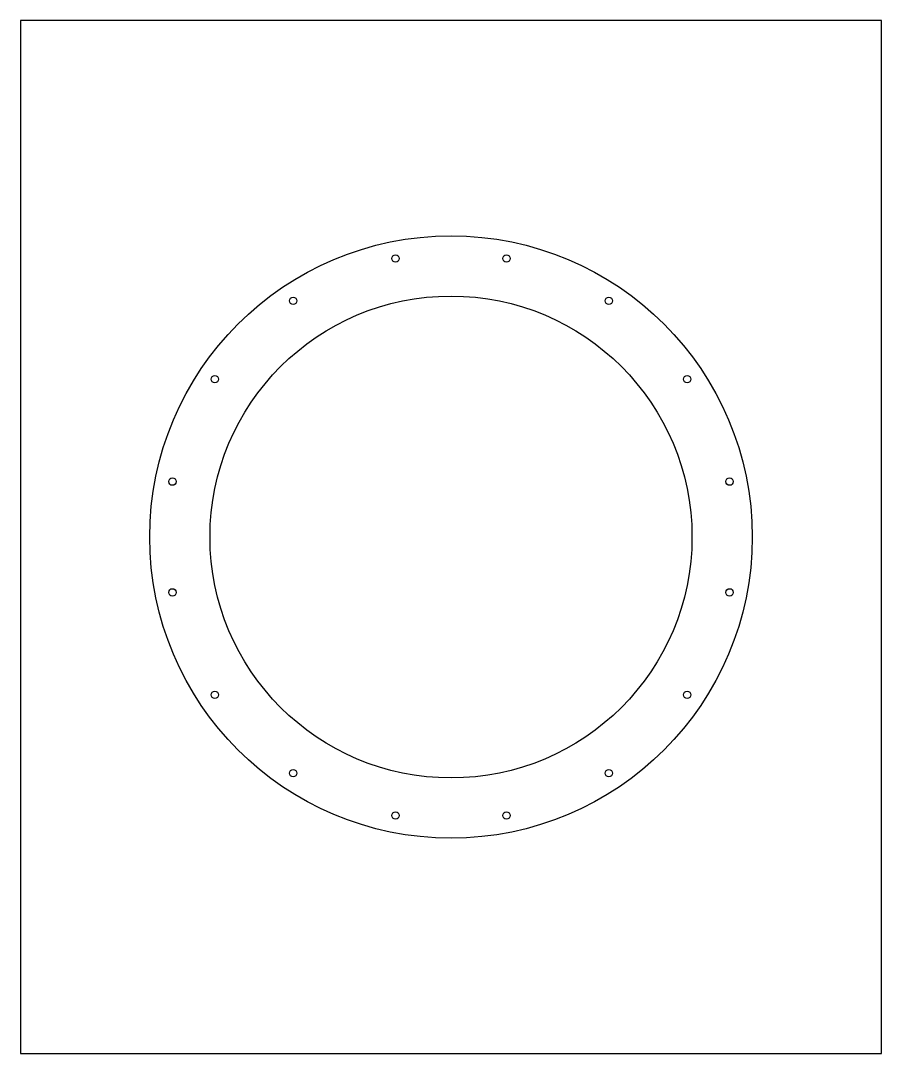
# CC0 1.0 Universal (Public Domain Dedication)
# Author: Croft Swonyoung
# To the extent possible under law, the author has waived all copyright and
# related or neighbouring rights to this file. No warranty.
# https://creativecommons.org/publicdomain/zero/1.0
# Model space of a CAD drawing. Extents: x 0 to 500, y 0 to 600.
import ezdxf

# ---------------------------------------------------------------- set-up
doc = ezdxf.new("R2010")
doc.units = 0
for name, color, linetype in [('CUT', 5, 'CONTINUOUS'), ('DRILL', 2, 'CONTINUOUS'), ('SHEET', 8, 'CONTINUOUS'), ('WINDOW', 4, 'CONTINUOUS')]:
    doc.layers.add(name, color=color, linetype=linetype)

msp = doc.modelspace()

# ---------------------------------------------------------------- linework, layer by layer
at = {"layer": 'CUT'}
msp.add_circle((250, 300), 175, dxfattribs=at)
at = {"layer": 'DRILL'}
for centre in [(217.8101, 461.8296), (282.1899, 461.8296), (158.3309, 437.1925), (341.6691, 437.1925), (112.8075, 391.6691), (387.1925, 391.6691), (88.1704, 332.1899), (411.8296, 332.1899), (88.1704, 267.8101), (411.8296, 267.8101), (112.8075, 208.3309), (387.1925, 208.3309), (158.3309, 162.8075), (341.6691, 162.8075), (217.8101, 138.1704), (282.1899, 138.1704)]:
    msp.add_circle(centre, 2.15, dxfattribs=at)
at = {"layer": 'SHEET'}
for p, q in [((500, 600), (0, 600)), ((0, 600), (0, 0)), ((500, 0), (500, 600)), ((0, 0), (500, 0))]:
    msp.add_line(p, q, dxfattribs=at)
at = {"layer": 'WINDOW'}
msp.add_circle((250, 300), 140, dxfattribs=at)

doc.saveas('drawing.dxf')
